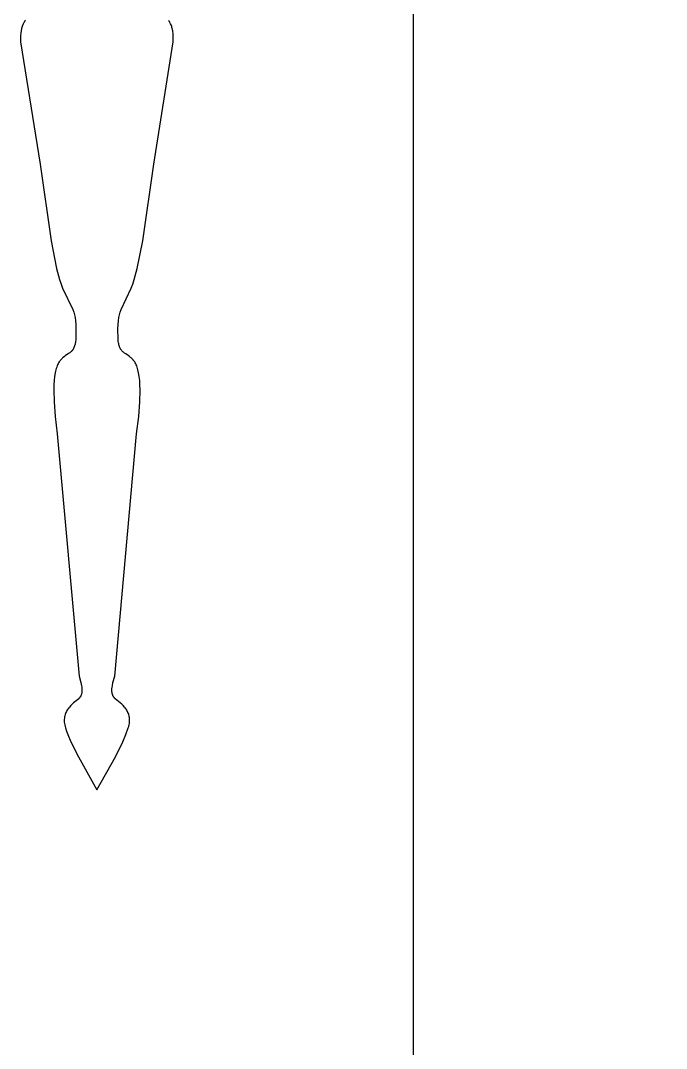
# Model space of a CAD drawing. Extents: x -831 to 1547, y -1426 to -385.
# Drawn here: x -697.4 to -645.6, y -1143.9 to -1061.6 of the extents above; entities that cross this region are included whole.
import ezdxf

# ---------------------------------------------------------------- set-up
doc = ezdxf.new("R2010")
doc.units = 0
doc.layers.add('CUT', color=18, linetype='CONTINUOUS')

msp = doc.modelspace()

# ---------------------------------------------------------------- linework, layer by layer
at = {"layer": 'CUT'}
msp.add_lwpolyline([(-665.916, -1350.901), (-665.916, -837.703), (-569.916, -780.901), (-92.916, -780.901), (-92.916, -1293.901), (-299.916, -1350.901), (-299.916, -1413.901), (-371.916, -1425.901), (-371.916, -1350.901)], close=True, dxfattribs=at)
msp.add_lwpolyline([(-696.991, -1061.527), (-697.031, -1061.579), (-697.068, -1061.634), (-697.104, -1061.693), (-697.138, -1061.754), (-697.17, -1061.818), (-697.2, -1061.886), (-697.229, -1061.957), (-697.255, -1062.032), (-697.279, -1062.111), (-697.301, -1062.193), (-697.338, -1062.371), (-697.364, -1062.564), (-697.38, -1062.776), (-697.384, -1063.006), (-697.376, -1063.256), (-695.813, -1073.062), (-694.944, -1079.211), (-694.495, -1081.419), (-694.26, -1082.286), (-694.139, -1082.657), (-694.016, -1082.986), (-693.195, -1084.71), (-693.127, -1084.904), (-693.096, -1085.007), (-693.068, -1085.115), (-693.02, -1085.347), (-692.983, -1085.607), (-692.958, -1085.901), (-692.945, -1086.235), (-692.961, -1087.049), (-692.968, -1087.161), (-692.979, -1087.264), (-692.992, -1087.361), (-693, -1087.407), (-693.009, -1087.451), (-693.018, -1087.493), (-693.029, -1087.534), (-693.051, -1087.611), (-693.076, -1087.682), (-693.103, -1087.748), (-693.118, -1087.779), (-693.133, -1087.809), (-693.149, -1087.838), (-693.165, -1087.866), (-693.199, -1087.918), (-693.2, -1087.92), (-693.201, -1087.921), (-693.202, -1087.923), (-693.203, -1087.924), (-693.205, -1087.926), (-693.206, -1087.927), (-693.207, -1087.929), (-693.208, -1087.931), (-693.209, -1087.932), (-693.21, -1087.933), (-693.211, -1087.935), (-693.213, -1087.937), (-693.213, -1087.938), (-693.215, -1087.94), (-693.216, -1087.941), (-693.217, -1087.943), (-693.235, -1087.967), (-693.254, -1087.989), (-693.255, -1087.991), (-693.256, -1087.992), (-693.257, -1087.994), (-693.259, -1087.995), (-693.26, -1087.996), (-693.261, -1087.998), (-693.262, -1087.999), (-693.263, -1088), (-693.265, -1088.002), (-693.266, -1088.003), (-693.267, -1088.005), (-693.268, -1088.006), (-693.269, -1088.007), (-693.271, -1088.009), (-693.272, -1088.01), (-693.273, -1088.011), (-693.293, -1088.033), (-693.312, -1088.053), (-693.354, -1088.093), (-693.375, -1088.111), (-693.396, -1088.13), (-693.44, -1088.165), (-693.485, -1088.198), (-693.578, -1088.262), (-693.771, -1088.388), (-693.869, -1088.457), (-693.967, -1088.532), (-694.015, -1088.574), (-694.063, -1088.619), (-694.087, -1088.643), (-694.111, -1088.667), (-694.134, -1088.693), (-694.157, -1088.719), (-694.203, -1088.775), (-694.248, -1088.836), (-694.292, -1088.902), (-694.334, -1088.973), (-694.375, -1089.05), (-694.414, -1089.132), (-694.452, -1089.222), (-694.488, -1089.318), (-694.521, -1089.421), (-694.553, -1089.532), (-694.582, -1089.651), (-694.609, -1089.778), (-694.656, -1090.059), (-694.692, -1090.378), (-694.715, -1090.739), (-694.725, -1091.143), (-694.7, -1092.097), (-694.61, -1093.263), (-694.445, -1094.668), (-692.687, -1114.085), (-692.551, -1114.591), (-692.523, -1114.718), (-692.501, -1114.843), (-692.483, -1114.966), (-692.477, -1115.026), (-692.472, -1115.086), (-692.47, -1115.146), (-692.469, -1115.204), (-692.47, -1115.261), (-692.472, -1115.289), (-692.474, -1115.317), (-692.479, -1115.372), (-692.488, -1115.426), (-692.498, -1115.479), (-692.511, -1115.53), (-692.528, -1115.58), (-692.537, -1115.604), (-692.547, -1115.628), (-692.557, -1115.652), (-692.568, -1115.675), (-692.569, -1115.676), (-692.569, -1115.677), (-692.57, -1115.677), (-692.57, -1115.678), (-692.57, -1115.679), (-692.571, -1115.679), (-692.571, -1115.68), (-692.571, -1115.681), (-692.573, -1115.684), (-692.573, -1115.685), (-692.574, -1115.685), (-692.574, -1115.686), (-692.574, -1115.687), (-692.575, -1115.687), (-692.575, -1115.688), (-692.576, -1115.689), (-692.576, -1115.689), (-692.576, -1115.69), (-692.577, -1115.691), (-692.577, -1115.692), (-692.577, -1115.692), (-692.578, -1115.693), (-692.578, -1115.694), (-692.578, -1115.694), (-692.579, -1115.695), (-692.579, -1115.696), (-692.58, -1115.697), (-692.58, -1115.697), (-692.581, -1115.698), (-692.593, -1115.72), (-692.607, -1115.742), (-692.622, -1115.764), (-692.629, -1115.774), (-692.637, -1115.785), (-692.653, -1115.805), (-692.67, -1115.825), (-692.688, -1115.845), (-692.707, -1115.864), (-692.726, -1115.882), (-693.133, -1116.221), (-693.248, -1116.324), (-693.362, -1116.435), (-693.473, -1116.557), (-693.526, -1116.621), (-693.576, -1116.688), (-693.624, -1116.758), (-693.67, -1116.832), (-693.711, -1116.908), (-693.75, -1116.987), (-693.784, -1117.07), (-693.814, -1117.156), (-693.839, -1117.245), (-693.858, -1117.339), (-693.866, -1117.386), (-693.872, -1117.435), (-693.88, -1117.536), (-693.882, -1117.641), (-693.877, -1117.749), (-693.865, -1117.862), (-693.845, -1117.979), (-693.817, -1118.101), (-693.781, -1118.227), (-693.694, -1118.488), (-693.593, -1118.759), (-693.354, -1119.326), (-692.754, -1120.546), (-691.266, -1123.187), (-689.778, -1120.546), (-689.178, -1119.326), (-688.939, -1118.759), (-688.75, -1118.227), (-688.714, -1118.101), (-688.699, -1118.039), (-688.686, -1117.979), (-688.666, -1117.862), (-688.654, -1117.749), (-688.649, -1117.641), (-688.649, -1117.588), (-688.649, -1117.586), (-688.649, -1117.585), (-688.649, -1117.583), (-688.649, -1117.581), (-688.65, -1117.58), (-688.649, -1117.578), (-688.649, -1117.576), (-688.65, -1117.575), (-688.65, -1117.573), (-688.649, -1117.572), (-688.65, -1117.57), (-688.65, -1117.568), (-688.65, -1117.567), (-688.65, -1117.565), (-688.65, -1117.563), (-688.65, -1117.562), (-688.65, -1117.56), (-688.65, -1117.559), (-688.65, -1117.557), (-688.65, -1117.555), (-688.65, -1117.554), (-688.65, -1117.552), (-688.65, -1117.551), (-688.65, -1117.549), (-688.65, -1117.547), (-688.651, -1117.546), (-688.651, -1117.544), (-688.651, -1117.542), (-688.651, -1117.541), (-688.651, -1117.539), (-688.651, -1117.538), (-688.651, -1117.536), (-688.651, -1117.534), (-688.651, -1117.533), (-688.651, -1117.531), (-688.651, -1117.53), (-688.651, -1117.528), (-688.651, -1117.526), (-688.651, -1117.525), (-688.652, -1117.523), (-688.652, -1117.522), (-688.652, -1117.52), (-688.652, -1117.519), (-688.652, -1117.517), (-688.652, -1117.515), (-688.652, -1117.514), (-688.652, -1117.512), (-688.652, -1117.51), (-688.653, -1117.498), (-688.653, -1117.496), (-688.653, -1117.495), (-688.654, -1117.493), (-688.654, -1117.491), (-688.654, -1117.49), (-688.654, -1117.488), (-688.654, -1117.487), (-688.654, -1117.485), (-688.654, -1117.484), (-688.654, -1117.482), (-688.655, -1117.48), (-688.655, -1117.479), (-688.655, -1117.477), (-688.655, -1117.476), (-688.655, -1117.474), (-688.655, -1117.473), (-688.656, -1117.466), (-688.656, -1117.465), (-688.656, -1117.463), (-688.656, -1117.462), (-688.656, -1117.46), (-688.659, -1117.435), (-688.665, -1117.386), (-688.669, -1117.362), (-688.673, -1117.339), (-688.682, -1117.292), (-688.693, -1117.245), (-688.718, -1117.156), (-688.747, -1117.07), (-688.782, -1116.987), (-688.791, -1116.967), (-688.8, -1116.947), (-688.82, -1116.908), (-688.862, -1116.832), (-688.907, -1116.758), (-688.955, -1116.688), (-689.006, -1116.621), (-689.058, -1116.557), (-689.169, -1116.435), (-689.283, -1116.324), (-689.398, -1116.221), (-689.805, -1115.882), (-689.825, -1115.864), (-689.825, -1115.863), (-689.826, -1115.863), (-689.826, -1115.862), (-689.827, -1115.862), (-689.828, -1115.861), (-689.828, -1115.86), (-689.829, -1115.86), (-689.829, -1115.859), (-689.83, -1115.859), (-689.83, -1115.858), (-689.831, -1115.857), (-689.832, -1115.857), (-689.832, -1115.856), (-689.833, -1115.856), (-689.833, -1115.855), (-689.834, -1115.854), (-689.835, -1115.854), (-689.835, -1115.853), (-689.836, -1115.853), (-689.836, -1115.852), (-689.838, -1115.851), (-689.838, -1115.85), (-689.839, -1115.85), (-689.839, -1115.849), (-689.84, -1115.848), (-689.841, -1115.848), (-689.841, -1115.847), (-689.842, -1115.847), (-689.842, -1115.846), (-689.843, -1115.845), (-689.843, -1115.845), (-689.844, -1115.844), (-689.844, -1115.844), (-689.845, -1115.843), (-689.845, -1115.842), (-689.846, -1115.842), (-689.847, -1115.841), (-689.847, -1115.841), (-689.848, -1115.84), (-689.848, -1115.839), (-689.849, -1115.839), (-689.849, -1115.838), (-689.85, -1115.838), (-689.851, -1115.837), (-689.851, -1115.836), (-689.852, -1115.836), (-689.852, -1115.835), (-689.853, -1115.834), (-689.854, -1115.834), (-689.854, -1115.833), (-689.855, -1115.833), (-689.855, -1115.832), (-689.855, -1115.831), (-689.856, -1115.831), (-689.857, -1115.83), (-689.857, -1115.83), (-689.858, -1115.829), (-689.858, -1115.828), (-689.859, -1115.828), (-689.86, -1115.827), (-689.86, -1115.827), (-689.861, -1115.826), (-689.861, -1115.825), (-689.862, -1115.825), (-689.862, -1115.824), (-689.863, -1115.823), (-689.863, -1115.823), (-689.864, -1115.822), (-689.865, -1115.822), (-689.865, -1115.821), (-689.865, -1115.82), (-689.866, -1115.82), (-689.866, -1115.819), (-689.867, -1115.818), (-689.867, -1115.818), (-689.868, -1115.817), (-689.869, -1115.817), (-689.869, -1115.816), (-689.87, -1115.815), (-689.87, -1115.815), (-689.871, -1115.814), (-689.871, -1115.813), (-689.872, -1115.813), (-689.874, -1115.81), (-689.874, -1115.81), (-689.875, -1115.809), (-689.876, -1115.808), (-689.876, -1115.808), (-689.877, -1115.807), (-689.877, -1115.807), (-689.877, -1115.806), (-689.878, -1115.805), (-689.886, -1115.795), (-689.894, -1115.785), (-689.91, -1115.764), (-689.917, -1115.753), (-689.917, -1115.752), (-689.918, -1115.752), (-689.918, -1115.751), (-689.919, -1115.75), (-689.919, -1115.75), (-689.92, -1115.749), (-689.92, -1115.748), (-689.921, -1115.748), (-689.921, -1115.747), (-689.922, -1115.746), (-689.922, -1115.745), (-689.923, -1115.745), (-689.923, -1115.744), (-689.923, -1115.744), (-689.924, -1115.743), (-689.924, -1115.742), (-689.938, -1115.72), (-689.938, -1115.719), (-689.939, -1115.719), (-689.939, -1115.718), (-689.94, -1115.718), (-689.94, -1115.717), (-689.94, -1115.716), (-689.941, -1115.715), (-689.941, -1115.715), (-689.942, -1115.714), (-689.942, -1115.713), (-689.942, -1115.713), (-689.943, -1115.712), (-689.943, -1115.711), (-689.944, -1115.711), (-689.944, -1115.71), (-689.945, -1115.709), (-689.951, -1115.698), (-689.963, -1115.675), (-689.963, -1115.674), (-689.964, -1115.674), (-689.964, -1115.673), (-689.964, -1115.672), (-689.964, -1115.672), (-689.965, -1115.671), (-689.965, -1115.67), (-689.966, -1115.669), (-689.966, -1115.669), (-689.967, -1115.668), (-689.967, -1115.667), (-689.967, -1115.667), (-689.968, -1115.666), (-689.968, -1115.665), (-689.968, -1115.664), (-689.969, -1115.664), (-689.969, -1115.663), (-689.969, -1115.662), (-689.97, -1115.661), (-689.97, -1115.661), (-689.97, -1115.66), (-689.971, -1115.659), (-689.971, -1115.659), (-689.971, -1115.658), (-689.972, -1115.657), (-689.972, -1115.656), (-689.972, -1115.656), (-689.973, -1115.655), (-689.973, -1115.654), (-689.973, -1115.654), (-689.974, -1115.653), (-689.974, -1115.652), (-689.975, -1115.651), (-689.975, -1115.651), (-689.975, -1115.65), (-689.975, -1115.649), (-689.976, -1115.648), (-689.976, -1115.648), (-689.977, -1115.647), (-689.977, -1115.646), (-689.978, -1115.646), (-689.978, -1115.645), (-689.978, -1115.644), (-689.978, -1115.643), (-689.979, -1115.643), (-689.979, -1115.642), (-689.979, -1115.641), (-689.98, -1115.64), (-689.98, -1115.64), (-689.98, -1115.639), (-689.981, -1115.638), (-689.981, -1115.637), (-689.981, -1115.637), (-689.981, -1115.636), (-689.982, -1115.635), (-689.982, -1115.634), (-689.983, -1115.634), (-689.983, -1115.633), (-689.983, -1115.632), (-689.984, -1115.631), (-689.984, -1115.631), (-689.984, -1115.63), (-689.984, -1115.629), (-689.985, -1115.628), (-690.004, -1115.58), (-690.012, -1115.555), (-690.012, -1115.555), (-690.013, -1115.554), (-690.013, -1115.553), (-690.013, -1115.552), (-690.013, -1115.551), (-690.014, -1115.551), (-690.014, -1115.55), (-690.014, -1115.549), (-690.014, -1115.548), (-690.015, -1115.547), (-690.015, -1115.547), (-690.015, -1115.546), (-690.015, -1115.545), (-690.015, -1115.544), (-690.016, -1115.544), (-690.016, -1115.543), (-690.02, -1115.53), (-690.033, -1115.479), (-690.033, -1115.478), (-690.033, -1115.477), (-690.033, -1115.477), (-690.034, -1115.476), (-690.034, -1115.475), (-690.034, -1115.474), (-690.034, -1115.473), (-690.034, -1115.472), (-690.035, -1115.469), (-690.035, -1115.468), (-690.036, -1115.468), (-690.036, -1115.467), (-690.036, -1115.466), (-690.039, -1115.453), (-690.044, -1115.426), (-690.052, -1115.372), (-690.058, -1115.317), (-690.061, -1115.261), (-690.061, -1115.26), (-690.061, -1115.259), (-690.061, -1115.258), (-690.061, -1115.257), (-690.061, -1115.256), (-690.061, -1115.255), (-690.061, -1115.254), (-690.061, -1115.253), (-690.062, -1115.252), (-690.061, -1115.251), (-690.062, -1115.25), (-690.062, -1115.25), (-690.062, -1115.249), (-690.062, -1115.248), (-690.062, -1115.247), (-690.062, -1115.243), (-690.062, -1115.242), (-690.062, -1115.241), (-690.062, -1115.241), (-690.062, -1115.24), (-690.062, -1115.239), (-690.062, -1115.238), (-690.062, -1115.237), (-690.062, -1115.236), (-690.062, -1115.235), (-690.062, -1115.234), (-690.062, -1115.233), (-690.062, -1115.233), (-690.062, -1115.232), (-690.062, -1115.231), (-690.062, -1115.23), (-690.062, -1115.229), (-690.062, -1115.228), (-690.062, -1115.227), (-690.062, -1115.226), (-690.062, -1115.225), (-690.062, -1115.224), (-690.062, -1115.224), (-690.062, -1115.223), (-690.062, -1115.222), (-690.062, -1115.221), (-690.062, -1115.22), (-690.062, -1115.219), (-690.062, -1115.218), (-690.062, -1115.204), (-690.062, -1115.146), (-690.059, -1115.086), (-690.048, -1114.966), (-690.031, -1114.843), (-689.981, -1114.591), (-689.844, -1114.085), (-688.086, -1094.668), (-687.921, -1093.263), (-687.831, -1092.097), (-687.807, -1091.143), (-687.816, -1090.739), (-687.84, -1090.378), (-687.875, -1090.059), (-687.922, -1089.778), (-687.978, -1089.532), (-688.044, -1089.318), (-688.08, -1089.222), (-688.117, -1089.132), (-688.156, -1089.05), (-688.197, -1088.973), (-688.24, -1088.902), (-688.283, -1088.836), (-688.328, -1088.776), (-688.351, -1088.747), (-688.374, -1088.719), (-688.421, -1088.667), (-688.468, -1088.619), (-688.516, -1088.574), (-688.565, -1088.533), (-688.663, -1088.457), (-688.761, -1088.388), (-688.954, -1088.262), (-689.047, -1088.198), (-689.091, -1088.165), (-689.135, -1088.13), (-689.178, -1088.093), (-689.219, -1088.053), (-689.258, -1088.011), (-689.296, -1087.967), (-689.314, -1087.943), (-689.332, -1087.918), (-689.366, -1087.866), (-689.383, -1087.838), (-689.398, -1087.809), (-689.414, -1087.779), (-689.421, -1087.764), (-689.428, -1087.748), (-689.456, -1087.682), (-689.469, -1087.647), (-689.48, -1087.611), (-689.503, -1087.534), (-689.522, -1087.451), (-689.539, -1087.361), (-689.553, -1087.264), (-689.563, -1087.161), (-689.57, -1087.049), (-689.586, -1086.235), (-689.573, -1085.901), (-689.548, -1085.607), (-689.511, -1085.347), (-689.489, -1085.228), (-689.463, -1085.115), (-689.435, -1085.007), (-689.405, -1084.904), (-689.336, -1084.71), (-688.516, -1082.986), (-688.392, -1082.657), (-688.272, -1082.286), (-688.037, -1081.419), (-687.588, -1079.211), (-686.718, -1073.062), (-685.156, -1063.256), (-685.147, -1063.006), (-685.151, -1062.776), (-685.167, -1062.564), (-685.179, -1062.465), (-685.194, -1062.371), (-685.211, -1062.28), (-685.22, -1062.236), (-685.23, -1062.194), (-685.252, -1062.111), (-685.276, -1062.032), (-685.303, -1061.957), (-685.303, -1061.955), (-685.304, -1061.953), (-685.305, -1061.951), (-685.306, -1061.948), (-685.307, -1061.946), (-685.308, -1061.944), (-685.309, -1061.941), (-685.309, -1061.939), (-685.31, -1061.937), (-685.311, -1061.935), (-685.312, -1061.932), (-685.313, -1061.93), (-685.314, -1061.928), (-685.315, -1061.926), (-685.316, -1061.923), (-685.316, -1061.921), (-685.331, -1061.886), (-685.361, -1061.818), (-685.394, -1061.754), (-685.428, -1061.693), (-685.463, -1061.635), (-685.482, -1061.606), (-685.501, -1061.579), (-685.52, -1061.553), (-685.53, -1061.54)], dxfattribs=at)

doc.saveas('drawing.dxf')
